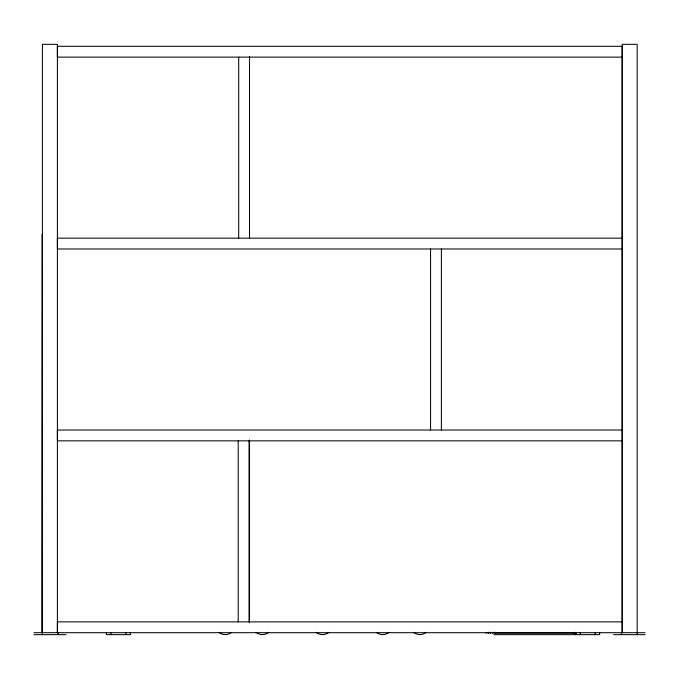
<?xml version="1.0" encoding="UTF-8"?>
<svg xmlns="http://www.w3.org/2000/svg" width="679" height="679" viewBox="0 0 679 679"><rect width="100%" height="100%" fill="white"/><g stroke="black" fill="none" stroke-linecap="round" stroke-linejoin="round"><path stroke-width="1.02" d="M622.193 57.121L57.401 57.121L57.401 46.299L622.193 46.299L622.193 632.701L622.193 44.33L637.182 44.33L637.182 634.67M42.09 234.221L41.818 632.701M622.193 238.159L57.401 238.159L57.401 248.981L622.193 248.981M622.193 430.019L57.401 430.019L57.401 440.841L622.193 440.841M622.193 621.879L57.401 621.879L57.401 632.701L57.401 44.33L42.412 44.33L42.412 634.67M33.95 632.701L645.05 632.701M494.974 633.108L575.096 633.108M33.95 634.67L66.033 634.67M493.913 634.661L599.659 634.661L599.659 632.735M613.561 634.67L645.05 634.67M621.438 632.701L621.438 634.67M595.16 632.735L595.16 634.661M580.18 632.735L580.18 634.661M576.055 632.302L576.055 633.414M575.69 632.735L575.69 634.661M574.145 632.302L574.145 633.414M495.059 632.208L495.059 633.32M493.149 632.208L493.149 633.32M492.343 632.641L492.343 633.142M490.544 632.208L490.544 633.32M490.433 632.641L490.433 633.142M488.634 632.208L488.634 633.32M487.828 632.641L487.828 633.142M485.918 632.641L485.918 633.142M441.384 248.981L441.384 430.019M430.562 248.981L430.562 430.019M249.524 56.357L249.524 238.159M249.524 439.933L249.524 622.787M249.032 440.841L249.032 621.879M238.702 57.121L238.702 238.159M238.21 440.841L238.21 621.879M130.402 632.735L130.402 634.661L106.433 634.661L106.433 632.735M125.912 632.735L125.912 634.661M110.932 632.735L110.932 634.661M58.156 632.701L58.156 634.67M426.191 632.353A9.837 9.837 0 0 1 413.545 632.353M328.882 632.353A9.837 9.837 0 0 1 316.227 632.353M389.025 632.353A9.837 9.837 0 0 1 376.37 632.353M268.731 632.353A9.837 9.837 0 0 1 256.085 632.353M231.564 632.353A9.837 9.837 0 0 1 218.91 632.353"/></g></svg>
